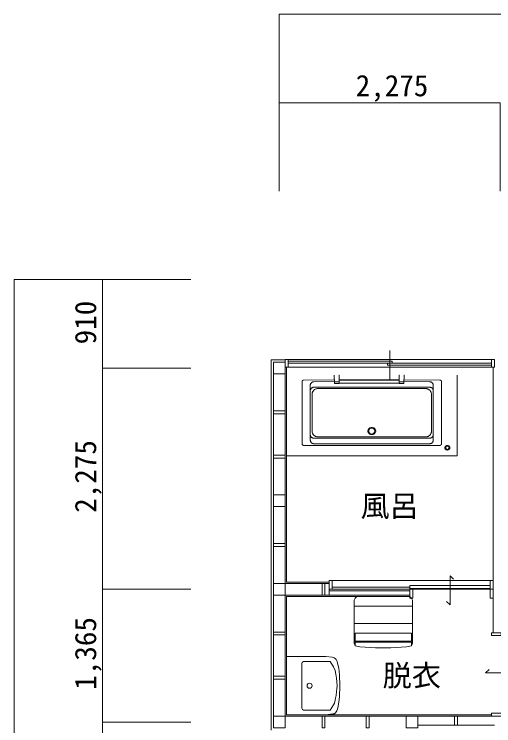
# Model space of a CAD drawing. Units: millimetres, scale not verified. Extents: x -10898 to 10315, y -7812 to 8396.
# Drawn here: x -10615 to -5676, y 794 to 8112 of the extents above; entities that cross this region are included whole.
import ezdxf
from ezdxf.enums import TextEntityAlignment as Align

# ---------------------------------------------------------------- set-up
doc = ezdxf.new("R2010")
doc.units = ezdxf.units.MM
doc.header["$LTSCALE"] = 100
for name, color, linetype, lineweight in [('0-1_HSRFRAME_KUDA', 7, 'Continuous', 18), ('0-4_HSRFRAME_HAN', 7, 'Continuous', 18), ('0-7_HSRFRAME_KUDA_Y', 7, 'Continuous', 18), ('0-D_G_MAHSRFRAME', 7, 'Continuous', 18), ('1-0_N_MAHSRFRAME', 7, 'Continuous', 18), ('1-3_G_MAJIKIRI', 7, 'Continuous', 18), ('1-4_N_MAJIKIRI', 7, 'Continuous', 18), ('1-5_G_MAJIKIRI_S', 7, 'Continuous', 18), ('1-6_N_MAJIKIRI_S', 7, 'Continuous', 18), ('1-E_G_TATEGU', 7, 'Continuous', 18), ('1-F_N_TATEGU', 7, 'Continuous', 18), ('2-B_NTTG_WAKU', 7, 'Continuous', 18), ('3-0_KIGUKIZAI', 7, 'Continuous', 18), ('3-1_N_BUHIN', 7, 'Continuous', 18), ('3-8_SUNPOUSEN', 7, 'Continuous', 18)]:
    doc.layers.add(name, color=color, linetype=linetype, lineweight=lineweight)
doc.layers.add('3-5_JIDOU_MEISYOU', color=7, linetype='Continuous')
doc.styles.add('ＭＳ ゴシック', font='')
doc.styles.get('ＭＳ ゴシック').set_extended_font_data('MS Gothic')

msp = doc.modelspace()

# ---------------------------------------------------------------- linework, layer by layer
at = {"layer": '0-1_HSRFRAME_KUDA'}
for points in [[(-7945, 4412.5), (-7945, 4532.5), (-7825, 4532.5), (-7825, 4412.5)], [(-7945, 3047.5), (-7945, 3167.5), (-7825, 3167.5), (-7825, 3047.5)], [(-7945, 2137.5), (-7945, 2257.5), (-7825, 2257.5), (-7825, 2137.5)], [(-7945, 772.5), (-7945, 892.5), (-7825, 892.5), (-7825, 772.5)]]:
    msp.add_lwpolyline(points, close=True, dxfattribs=at)
at = {"layer": '0-4_HSRFRAME_HAN'}
msp.add_lwpolyline([(-7370, 2257.5), (-7370, 2137.5), (-7415, 2137.5), (-7415, 2257.5)], close=True, dxfattribs=at)
at = {"layer": '0-7_HSRFRAME_KUDA_Y'}
msp.add_lwpolyline([(-6580, 772.5), (-6580, 892.5), (-6460, 892.5), (-6460, 772.5)], close=True, dxfattribs=at)
at = {"layer": '0-D_G_MAHSRFRAME'}
for points in [[(-7825, 4002.5), (-7945, 4002.5), (-7945, 4032.5), (-7825, 4032.5)], [(-7825, 3547.5), (-7945, 3547.5), (-7945, 3577.5), (-7825, 3577.5)], [(-7825, 2637.5), (-7945, 2637.5), (-7945, 2667.5), (-7825, 2667.5)], [(-7825, 1727.5), (-7945, 1727.5), (-7945, 1757.5), (-7825, 1757.5)], [(-7825, 1272.5), (-7945, 1272.5), (-7945, 1302.5), (-7825, 1302.5)], [(-7415, 892.5), (-7415, 772.5), (-7445, 772.5), (-7445, 892.5)], [(-6960, 892.5), (-6960, 772.5), (-6990, 772.5), (-6990, 892.5)]]:
    msp.add_lwpolyline(points, close=True, dxfattribs=at)
at = {"layer": '1-0_N_MAHSRFRAME'}
for points in [[(-7415, 2257.5), (-7415, 2137.5), (-7445, 2137.5), (-7445, 2257.5)], [(-6050, 892.5), (-6050, 800), (-6080, 800), (-6080, 892.5)]]:
    msp.add_lwpolyline(points, close=True, dxfattribs=at)
at = {"layer": '1-3_G_MAJIKIRI'}
for p, q in [((-7945, 3167.5), (-7945, 4412.5)), ((-7825, 3167.5), (-7825, 4412.5)), ((-7945, 2257.5), (-7945, 3047.5)), ((-7825, 2257.5), (-7825, 3047.5)), ((-7945, 892.5), (-7945, 2137.5)), ((-7825, 2137.5), (-7825, 892.5)), ((-7825, 892.5), (-6580, 892.5))]:
    msp.add_line(p, q, dxfattribs=at)
at = {"layer": '1-4_N_MAJIKIRI'}
for p, q in [((-5682.5, 2580), (-5682.5, 1751.2)), ((-7825, 2257.5), (-7415, 2257.5)), ((-7825, 2137.5), (-7415, 2137.5)), ((-7370, 2125), (-6541.2, 2125)), ((-6460, 892.5), (-5700, 892.5)), ((-6460, 800), (-5670, 800))]:
    msp.add_line(p, q, dxfattribs=at)
at = {"layer": '1-5_G_MAJIKIRI_S'}
for p, q in [((-7970, 4557.5), (-7970, 2197.5)), ((-7970, 4557.5), (-7825, 4557.5)), ((-7970, 2197.5), (-7970, 747.5))]:
    msp.add_line(p, q, dxfattribs=at)
at = {"layer": '1-6_N_MAJIKIRI_S'}
for p, q in [((-7812.5, 4400), (-7812.5, 4482.5)), ((-5682.5, 4400), (-5682.5, 4482.5)), ((-7812.5, 4400), (-7812.5, 2270)), ((-5682.5, 3790), (-5682.5, 4400)), ((-5682.5, 2580), (-5682.5, 3790)), ((-7812.5, 2270), (-7370, 2270)), ((-7812.5, 2125), (-7812.5, 905)), ((-7812.5, 2125), (-7370, 2125)), ((-7812.5, 905), (-6520, 905)), ((-6520, 905), (-5700, 905))]:
    msp.add_line(p, q, dxfattribs=at)
at = {"layer": '1-E_G_TATEGU'}
msp.add_line((-6747.5, 4652.5), (-6747.5, 4352.5), dxfattribs=at)
for points in [[(-7825, 4482.5), (-7825, 4562.5), (-7795, 4562.5), (-7795, 4482.5)], [(-7795, 4482.5), (-7795, 4562.5), (-5700, 4562.5), (-5700, 4482.5)], [(-7795, 4522.5), (-7795, 4542.5), (-6722.9, 4542.5), (-6722.9, 4522.5)], [(-5700, 4482.5), (-5700, 4562.5), (-5670, 4562.5), (-5670, 4482.5)], [(-6772.1, 4502.5), (-6772.1, 4522.5), (-5700, 4522.5), (-5700, 4502.5)]]:
    msp.add_lwpolyline(points, close=True, dxfattribs=at)
at = {"layer": '1-F_N_TATEGU'}
for p, q in [((-7370, 2287.5), (-5682.5, 2287.5)), ((-6126.9, 2037.5), (-6126.9, 2337.5)), ((-6091.5, 2302.1), (-6126.9, 2337.5)), ((-7370, 2197.5), (-5682.5, 2197.5)), ((-7370, 2197.5), (-6541.2, 2197.5)), ((-7340, 2220.5), (-6541.2, 2220.5)), ((-7370, 2182.5), (-6541.2, 2182.5)), ((-7370, 2137.5), (-6541.2, 2137.5)), ((-6162.2, 2072.9), (-6126.9, 2037.5)), ((-5724.6, 1372.2), (-5760, 1336.9)), ((-5760, 1336.9), (-5460, 1336.9))]:
    msp.add_line(p, q, dxfattribs=at)
msp.add_lwpolyline([(-6541.2, 2235.5), (-5712.5, 2235.5), (-5712.5, 2205.5), (-6541.2, 2205.5)], close=True, dxfattribs=at)
at = {"layer": '2-B_NTTG_WAKU'}
for points in [[(-7370, 2287.5), (-7340, 2287.5), (-7340, 2197.5), (-7370, 2197.5)], [(-5712.5, 2287.5), (-5682.5, 2287.5), (-5682.5, 2107.5), (-5712.5, 2107.5)], [(-6541.2, 2197.5), (-6511.2, 2197.5), (-6511.2, 2107.5), (-6541.2, 2107.5)], [(-5600, 1751.2), (-5600, 1721.2), (-5700, 1721.2), (-5700, 1751.2)], [(-5520, 922.5), (-5520, 892.5), (-5700, 892.5), (-5700, 922.5)]]:
    msp.add_lwpolyline(points, close=True, dxfattribs=at)
at = {"layer": '3-0_KIGUKIZAI'}
for p, q in [((-7812.5, 4400), (-7812.5, 3570)), ((-7318.6, 4399), (-7315.6, 4315.2)), ((-7315.9, 4399.5), (-7318.1, 4399.5)), ((-7270.5, 4400), (-7267.5, 4399.5)), ((-7267.5, 4399.5), (-7270.5, 4399.5)), ((-7267.3, 4349.2), (-7267.3, 4399.3)), ((-6651, 4399.3), (-6651, 4349.2)), ((-6647.8, 4399.5), (-6650.8, 4399.5)), ((-6647.8, 4399.5), (-6650.8, 4399.5)), ((-6602.7, 4315.2), (-6599.7, 4399)), ((-6600.2, 4399.5), (-6602.5, 4399.5)), ((-6052.5, 4400), (-6052.5, 3570)), ((-7650.8, 4333.9), (-7650.8, 3693.4)), ((-7316.9, 4352.3), (-7635, 4349.2)), ((-7316.3, 4334.3), (-7528.9, 4332.4)), ((-7268, 4332.6), (-7268, 4317.6)), ((-7267.6, 4338), (-7267.3, 4349.2)), ((-6651, 4352.9), (-7267.3, 4352.6)), ((-6650.3, 4317.6), (-6650.3, 4332.6)), ((-6336.1, 4332.4), (-6602, 4334.6)), ((-6230, 4349.2), (-6601.4, 4352.6)), ((-6214.2, 3693.4), (-6214.2, 4333.9)), ((-7565.8, 4296.7), (-7565.8, 4245.5)), ((-7565.8, 4245.5), (-7565.8, 3781.8)), ((-7529.4, 4275.7), (-6335.6, 4275.7)), ((-6380.4, 4263.3), (-7484.6, 4263.3)), ((-7268, 4317.6), (-6650.3, 4317.6)), ((-6650.3, 4315.2), (-6650.3, 4317.6)), ((-6602.7, 4315.2), (-6603.3, 4314.7)), ((-6299.2, 4245.5), (-6299.2, 4296.7)), ((-6299.2, 3781.8), (-6299.2, 4245.5)), ((-7547.9, 4201.9), (-7547.9, 3825.4)), ((-6317.1, 3825.4), (-6317.1, 4201.9)), ((-6891.4, 3825.1), (-6892.5, 3819)), ((-7565.8, 3781.8), (-7565.8, 3730.6)), ((-6335.6, 3751.6), (-7529.4, 3751.6)), ((-7484.6, 3764), (-6380.4, 3764)), ((-6299.2, 3730.6), (-6299.2, 3781.8)), ((-7635, 3678.1), (-6230, 3678.1)), ((-7528.9, 3694.9), (-6336.1, 3694.9)), ((-6127.2, 3653), (-6128.1, 3649.2)), ((-6052.5, 3570), (-7812.5, 3570)), ((-7637.2, 955), (-7645.3, 960.4))]:
    msp.add_line(p, q, dxfattribs=at)
for points in [[(-7318.6, 4399), (-7315.6, 4315.2), (-7315.1, 4314.7), (-7268.5, 4314.7), (-7268, 4315.2), (-7268, 4317.6), (-6650.3, 4317.6), (-6650.3, 4315.2), (-6649.8, 4314.7), (-6603.3, 4314.7), (-6602.7, 4315.2), (-6599.7, 4399)], [(-7316.2, 4332.6), (-7268, 4332.6), (-7268, 4399)], [(-6651, 4399.3), (-6651, 4349.2), (-6651, 4348.4), (-6651.4, 4348.5), (-7266.9, 4348.5), (-7267.3, 4348.4), (-7267.3, 4349.2), (-7267.3, 4399.3)], [(-6650.3, 4399), (-6650.3, 4332.6), (-6602.1, 4332.6)], [(-7635, 4349.2), (-7636.5, 4348.8), (-7637.9, 4348.6), (-7639.2, 4348.3), (-7640.3, 4347.9), (-7641.6, 4347.4), (-7642.8, 4346.7), (-7644, 4346), (-7645, 4345.2), (-7646.1, 4344.2), (-7646.8, 4343.4), (-7647.7, 4342.4), (-7648.4, 4341.2), (-7649.1, 4340), (-7649.6, 4338.8), (-7650, 4337.5), (-7650.3, 4336.4), (-7650.5, 4335.1), (-7650.6, 4333.8)], [(-7528.9, 4332.4), (-7532.2, 4332), (-7535.4, 4331.5), (-7538.6, 4330.8), (-7541.7, 4329.8), (-7544.6, 4328.5), (-7547.5, 4327), (-7550.2, 4325.3), (-7552.8, 4323.3), (-7555.1, 4321.2), (-7556.9, 4319.3), (-7558.9, 4316.8), (-7560.6, 4314.2), (-7562.1, 4311.4), (-7563.4, 4308.5), (-7564.3, 4305.5), (-7565, 4302.4), (-7565.5, 4299.3), (-7565.6, 4296.1)], [(-7268, 4337.8), (-7267.9, 4337.8), (-7267.6, 4338)], [(-6651, 4348.4), (-6651.4, 4348.5), (-7266.9, 4348.5), (-7267.3, 4348.4)], [(-6651, 4349.2), (-6650.7, 4338), (-6650.5, 4337.8), (-6650.3, 4337.8)], [(-6299.2, 4296.7), (-6299.6, 4299.9), (-6300.1, 4303), (-6300.8, 4306.1), (-6301.9, 4309), (-6303.2, 4311.9), (-6304.7, 4314.7), (-6306.5, 4317.3), (-6308.5, 4319.8), (-6310.3, 4321.6), (-6312.7, 4323.8), (-6315.3, 4325.7), (-6318.1, 4327.4), (-6320.9, 4328.8), (-6323.9, 4330), (-6327.1, 4331), (-6330.2, 4331.6), (-6333.5, 4332), (-6336.7, 4332.2)], [(-6214.2, 4333.9), (-6214.6, 4335.4), (-6214.8, 4336.7), (-6215.1, 4337.8), (-6215.5, 4339), (-6216.1, 4340.3), (-6216.7, 4341.5), (-6217.5, 4342.6), (-6218.4, 4343.6), (-6219.1, 4344.4), (-6220.2, 4345.3), (-6221.3, 4346.2), (-6222.4, 4346.9), (-6223.7, 4347.5), (-6225, 4348), (-6226, 4348.4), (-6227.4, 4348.7), (-6228.8, 4348.9), (-6230.2, 4349)], [(-7529.4, 4275.5), (-7532.7, 4275.3), (-7535.3, 4275), (-7538.4, 4274.3), (-7540.9, 4273.5), (-7544, 4272.4), (-7546.3, 4271.3), (-7548.6, 4270), (-7551.2, 4268.2), (-7553.3, 4266.7), (-7555.6, 4264.5), (-7557.4, 4262.6), (-7559, 4260.6), (-7560.8, 4258), (-7562, 4255.8), (-7563.4, 4253), (-7564.3, 4250.6), (-7565.1, 4247.6), (-7565.6, 4245.1)], [(-7484.6, 4263.3), (-7490.3, 4262.8), (-7495.8, 4262), (-7501.3, 4260.7), (-7506.6, 4259), (-7511.7, 4256.9), (-7516.6, 4254.3), (-7521.2, 4251.3), (-7525.6, 4248), (-7529.7, 4244.2), (-7533.4, 4240.2), (-7536.7, 4235.9), (-7539.1, 4232.2), (-7541.6, 4227.4), (-7543.8, 4222.5), (-7545.4, 4217.3), (-7546.7, 4212), (-7547.4, 4206.7), (-7547.6, 4201.3)], [(-7268.5, 4314.7), (-7315.1, 4314.7), (-7315.6, 4315.2)], [(-7268, 4317.6), (-7268, 4315.2), (-7268.5, 4314.7)], [(-6603.3, 4314.7), (-6649.8, 4314.7), (-6650.3, 4315.2)], [(-6317.1, 4201.9), (-6317.7, 4207.8), (-6318.5, 4213.1), (-6319.8, 4218.3), (-6321.6, 4223.5), (-6323.8, 4228.4), (-6326.5, 4233.1), (-6328.9, 4236.8), (-6332.3, 4241), (-6336.1, 4245), (-6340.2, 4248.7), (-6344.7, 4251.9), (-6349.4, 4254.8), (-6354.3, 4257.3), (-6359.5, 4259.4), (-6364.8, 4261), (-6370.2, 4262.2), (-6375.8, 4262.9), (-6381.4, 4263.1)], [(-6299.5, 4245.7), (-6300, 4248.2), (-6300.9, 4251.2), (-6301.9, 4253.5), (-6303.3, 4256.4), (-6304.6, 4258.6), (-6306.4, 4261.2), (-6308, 4263.1), (-6309.8, 4264.9), (-6312.2, 4267.1), (-6314.3, 4268.6), (-6317, 4270.4), (-6319.3, 4271.6), (-6321.6, 4272.6), (-6324.7, 4273.7), (-6327.2, 4274.4), (-6330.4, 4275.1), (-6333, 4275.4), (-6336.2, 4275.5)], [(-7547.9, 3825.4), (-7547.3, 3819.5), (-7546.5, 3814.2), (-7545.2, 3808.9), (-7543.4, 3803.8), (-7541.2, 3798.9), (-7538.5, 3794.1), (-7536.1, 3790.5), (-7532.7, 3786.2), (-7528.9, 3782.3), (-7524.8, 3778.6), (-7520.3, 3775.3), (-7515.6, 3772.4), (-7510.7, 3769.9), (-7505.5, 3767.9), (-7500.2, 3766.3), (-7494.7, 3765.1), (-7489.2, 3764.4), (-7483.6, 3764.1)], [(-6973.6, 3825.1), (-6972.3, 3818.4), (-6970, 3811.8), (-6966.9, 3806.3), (-6962.5, 3800.9), (-6957.8, 3796.7), (-6951.8, 3792.9), (-6945.9, 3790.4), (-6938.9, 3788.8), (-6932.5, 3788.3), (-6925.4, 3788.9), (-6918.4, 3790.7), (-6912.6, 3793.3), (-6906.7, 3797.1), (-6902, 3801.4), (-6897.7, 3806.9), (-6894.7, 3812.4), (-6892.5, 3819), (-6891.5, 3825.2)], [(-6891.4, 3825.1), (-6892.6, 3831.8), (-6895, 3838.4), (-6898.1, 3843.8), (-6902.5, 3849.3), (-6907.2, 3853.5), (-6913.2, 3857.3), (-6919.1, 3859.7), (-6926.1, 3861.4), (-6933.2, 3861.9), (-6939.6, 3861.3), (-6946.5, 3859.5), (-6952.4, 3856.9), (-6958.3, 3853.1), (-6963, 3848.8), (-6967.3, 3843.3), (-6970.3, 3837.7), (-6972.5, 3831.2), (-6973.5, 3825)], [(-6891.4, 3825.1), (-6892.9, 3832), (-6895.2, 3837.8), (-6898.7, 3843.8), (-6902.8, 3848.6), (-6907.7, 3852.8), (-6913.7, 3856.4), (-6919.7, 3858.8), (-6926.7, 3860.4), (-6933.1, 3860.7), (-6939.5, 3860.1), (-6946.4, 3858.3), (-6952.3, 3855.8), (-6958.2, 3851.9), (-6962.9, 3847.6), (-6966.8, 3842.7), (-6970.2, 3836.6), (-6972.2, 3830.7), (-6973.4, 3824.5), (-6972.3, 3818.4), (-6970, 3811.8), (-6966.9, 3806.3), (-6962.5, 3800.9), (-6957.8, 3796.7), (-6951.8, 3792.9), (-6945.9, 3790.4), (-6938.9, 3788.8), (-6932.5, 3788.3), (-6925.4, 3788.9), (-6918.4, 3790.7), (-6912.6, 3793.3), (-6906.7, 3797.1), (-6902, 3801.4), (-6897.7, 3806.9), (-6894.7, 3812.4), (-6892.5, 3819)], [(-6380.4, 3764), (-6374.7, 3764.5), (-6369.1, 3765.3), (-6363.7, 3766.5), (-6358.4, 3768.3), (-6353.3, 3770.4), (-6348.4, 3773), (-6343.7, 3776), (-6339.4, 3779.3), (-6335.3, 3783), (-6331.6, 3787.1), (-6328.3, 3791.4), (-6325.9, 3795.1), (-6323.4, 3799.8), (-6321.2, 3804.8), (-6319.5, 3810), (-6318.3, 3815.2), (-6317.6, 3820.6), (-6317.4, 3826)], [(-7565.5, 3781.6), (-7565, 3779.1), (-7564.1, 3776.1), (-7563.1, 3773.7), (-7561.7, 3770.9), (-7560.4, 3768.7), (-7558.6, 3766.1), (-7556.9, 3764.2), (-7555.2, 3762.3), (-7552.8, 3760.2), (-7550.7, 3758.6), (-7548, 3756.9), (-7545.7, 3755.7), (-7543.4, 3754.6), (-7540.3, 3753.5), (-7537.8, 3752.8), (-7534.6, 3752.2), (-7532, 3751.9), (-7528.8, 3751.8)], [(-6335.6, 3751.8), (-6332.3, 3752), (-6329.7, 3752.3), (-6326.6, 3753), (-6324.1, 3753.7), (-6321, 3754.9), (-6318.7, 3756), (-6316.4, 3757.2), (-6313.8, 3759), (-6311.7, 3760.6), (-6309.4, 3762.8), (-6307.6, 3764.6), (-6306, 3766.6), (-6304.2, 3769.2), (-6303, 3771.5), (-6301.6, 3774.3), (-6300.7, 3776.7), (-6299.8, 3779.7), (-6299.3, 3782.2)], [(-7650.8, 3693.4), (-7650.4, 3691.9), (-7650.2, 3690.6), (-7649.9, 3689.5), (-7649.5, 3688.2), (-7648.9, 3687), (-7648.3, 3685.8), (-7647.5, 3684.7), (-7646.6, 3683.6), (-7645.9, 3682.8), (-7644.8, 3681.9), (-7643.7, 3681.1), (-7642.6, 3680.4), (-7641.3, 3679.8), (-7640, 3679.3), (-7639, 3678.9), (-7637.6, 3678.6), (-7636.2, 3678.4), (-7634.8, 3678.3)], [(-7565.8, 3730.6), (-7565.4, 3727.4), (-7564.9, 3724.3), (-7564.2, 3721.2), (-7563.1, 3718.2), (-7561.8, 3715.3), (-7560.3, 3712.6), (-7558.5, 3710), (-7556.4, 3707.5), (-7554.7, 3705.6), (-7552.3, 3703.5), (-7549.7, 3701.6), (-7546.9, 3699.9), (-7544, 3698.5), (-7541, 3697.3), (-7537.9, 3696.3), (-7534.8, 3695.6), (-7531.5, 3695.2), (-7528.3, 3695.1)], [(-6336.1, 3694.9), (-6332.8, 3695.3), (-6329.6, 3695.7), (-6326.4, 3696.5), (-6323.3, 3697.5), (-6320.4, 3698.7), (-6317.5, 3700.2), (-6314.8, 3702), (-6312.2, 3703.9), (-6309.9, 3706.1), (-6308.1, 3708), (-6306.1, 3710.5), (-6304.4, 3713.1), (-6302.9, 3715.9), (-6301.6, 3718.8), (-6300.7, 3721.8), (-6300, 3724.9), (-6299.5, 3728), (-6299.4, 3731.1)], [(-6230, 3678.1), (-6228.5, 3678.4), (-6227.1, 3678.7), (-6225.8, 3679), (-6224.7, 3679.3), (-6223.4, 3679.9), (-6222.2, 3680.5), (-6221, 3681.3), (-6219.9, 3682.1), (-6218.9, 3683), (-6218.2, 3683.8), (-6217.3, 3684.9), (-6216.6, 3686), (-6215.9, 3687.2), (-6215.4, 3688.5), (-6215, 3689.8), (-6214.7, 3690.8), (-6214.5, 3692.2), (-6214.4, 3693.5)], [(-6127.2, 3653), (-6128.2, 3657.3), (-6129.7, 3661.1), (-6132, 3664.9), (-6134.6, 3668.1), (-6137.8, 3670.7), (-6141.7, 3673.1), (-6145.6, 3674.7), (-6149.7, 3675.6), (-6153.8, 3675.9), (-6158.5, 3675.5), (-6162.5, 3674.5), (-6166.3, 3672.9), (-6170.2, 3670.5), (-6173.3, 3667.7), (-6175.9, 3664.6), (-6178.2, 3660.6), (-6179.6, 3656.8), (-6180.3, 3652.9)], [(-6127.2, 3653), (-6128.5, 3657.3), (-6130.2, 3661), (-6132.4, 3664.4), (-6135.2, 3667.5), (-6138.4, 3670), (-6142, 3672.1), (-6145.9, 3673.6), (-6150, 3674.5), (-6154.2, 3674.7), (-6158.3, 3674.3), (-6162.4, 3673.3), (-6166.2, 3671.7), (-6169.8, 3669.5), (-6172.9, 3666.8), (-6175.6, 3663.7), (-6177.7, 3660.2), (-6179.2, 3656.5), (-6180.3, 3652.8), (-6179.5, 3648.8), (-6178, 3645), (-6175.7, 3641.1), (-6173, 3638), (-6169.9, 3635.3), (-6165.9, 3632.9), (-6162.1, 3631.4), (-6158, 3630.5), (-6153.8, 3630.1), (-6149.2, 3630.5), (-6145.1, 3631.5), (-6141.3, 3633.2), (-6137.4, 3635.6), (-6134.3, 3638.3), (-6131.7, 3641.5), (-6129.5, 3645.4), (-6128.1, 3649.2)], [(-6180.5, 3653), (-6179.5, 3648.8), (-6178, 3645), (-6175.7, 3641.1), (-6173, 3638), (-6169.9, 3635.3), (-6165.9, 3632.9), (-6162.1, 3631.4), (-6158, 3630.4), (-6153.8, 3630.1), (-6149.2, 3630.5), (-6145.1, 3631.5), (-6141.3, 3633.1), (-6137.4, 3635.6), (-6134.3, 3638.3), (-6131.7, 3641.5), (-6129.5, 3645.4), (-6128.1, 3649.2), (-6127.3, 3653.2)], [(-7407.2, 905), (-7332.2, 915), (-7319.2, 918), (-7306.6, 926), (-7292.2, 946), (-7286.2, 966.1), (-7279.1, 996.3), (-7270.8, 1038.3), (-7265.6, 1091.9), (-7262.2, 1205), (-7265.6, 1318.1), (-7273.3, 1387.3), (-7281.9, 1425.1), (-7289.3, 1453.1), (-7298.2, 1474), (-7310, 1484), (-7320.2, 1493.9), (-7340.2, 1499), (-7407.2, 1505), (-7812.5, 1505)], [(-7637.2, 955), (-7362.2, 955), (-7343, 982.9), (-7326.4, 1007.4), (-7317.2, 1027.5), (-7310.7, 1057.3), (-7305.3, 1077.3), (-7300.5, 1106.7), (-7296.4, 1146.7), (-7291.4, 1175), (-7289.9, 1205), (-7292.2, 1245), (-7297.2, 1285), (-7303, 1325.8), (-7309.1, 1361.9), (-7325.3, 1398.8), (-7338.9, 1418.1), (-7351.4, 1438.1), (-7362.2, 1455), (-7637.2, 1455), (-7645.3, 1449.2), (-7648.4, 1443.5), (-7652.2, 1438.8), (-7652.2, 973.3), (-7649.9, 966.7), (-7645.3, 960.4)]]:
    msp.add_lwpolyline(points, dxfattribs=at)
for centre, radius in [((-6932.5, 3825.1), 31.4), ((-6153.8, 3653), 17), ((-7573, 1205.8), 25.7)]:
    msp.add_circle(centre, radius, dxfattribs=at)
at = {"layer": '3-1_N_BUHIN'}
for p, q in [((-7114.8, 2025), (-6514.8, 2025)), ((-7114.8, 1845), (-6514.8, 1845)), ((-7114.8, 1665), (-6514.8, 1665)), ((-7114.8, 1645), (-7104.8, 1615)), ((-7104.8, 1665), (-6524.8, 1665)), ((-7104.8, 1615), (-7054.8, 1605))]:
    msp.add_line(p, q, dxfattribs=at)
for points in [[(-7114.8, 1645), (-7114.8, 2085), (-7104.8, 2105), (-7094.8, 2115), (-7074.8, 2125)], [(-6554.8, 2125), (-6534.8, 2115), (-6524.8, 2105), (-6514.8, 2085), (-6514.8, 1645), (-6524.8, 1615), (-6574.8, 1605), (-6734.8, 1595), (-6894.8, 1595), (-7054.8, 1605), (-7104.8, 1615)], [(-7104.8, 1665), (-7104.8, 1745), (-6524.8, 1745), (-6524.8, 1665)], [(-7104.8, 1615), (-7104.8, 1655), (-6524.8, 1655), (-6524.8, 1615), (-6574.8, 1605), (-6734.8, 1595), (-6894.8, 1595), (-7054.8, 1605)]]:
    msp.add_lwpolyline(points, dxfattribs=at)
at = {"layer": '3-8_SUNPOUSEN'}
for points in [[(-7885, 7202.5), (-7885, 8112.5), (7585, 8112.5), (7585, 7202.5)], [(-7885, 6292.5), (-7885, 7202.5), (-5610, 7202.5), (-5610, 6292.5)], [(-9705, -5082.5), (-10615, -5082.5), (-10615, 5382.5), (-9705, 5382.5)], [(-8795, 4472.5), (-9705, 4472.5), (-9705, 5382.5), (-8795, 5382.5)], [(-8795, 2197.5), (-9705, 2197.5), (-9705, 4472.5), (-8795, 4472.5)], [(-8795, 832.5), (-9705, 832.5), (-9705, 2197.5), (-8795, 2197.5)], [(-8795, -2807.5), (-9705, -2807.5), (-9705, 832.5), (-8795, 832.5)]]:
    msp.add_lwpolyline(points, dxfattribs=at)

# ---------------------------------------------------------------- texts
at = {"layer": '3-5_JIDOU_MEISYOU', "style": 'ＭＳ ゴシック'}
for s, p in [('風呂', (-7048.7, 2877.9)), ('脱衣', (-6820.6, 1134.3))]:
    msp.add_text(s, height=219.9, dxfattribs=at).set_placement(p, align=Align.BOTTOM_LEFT)
at = {"layer": '3-8_SUNPOUSEN', "style": 'ＭＳ ゴシック'}
msp.add_text('2,275', height=219.9, dxfattribs=at).set_placement((-7098.5, 7202.5), align=Align.BOTTOM_LEFT)
for s, p in [('910', (-9705, 4716.9)), ('2,275', (-9705, 2984)), ('1,365', (-9705, 1164))]:
    msp.add_text(s, height=219.9, rotation=90, dxfattribs=at).set_placement(p, align=Align.BOTTOM_LEFT)

doc.saveas('drawing.dxf')
